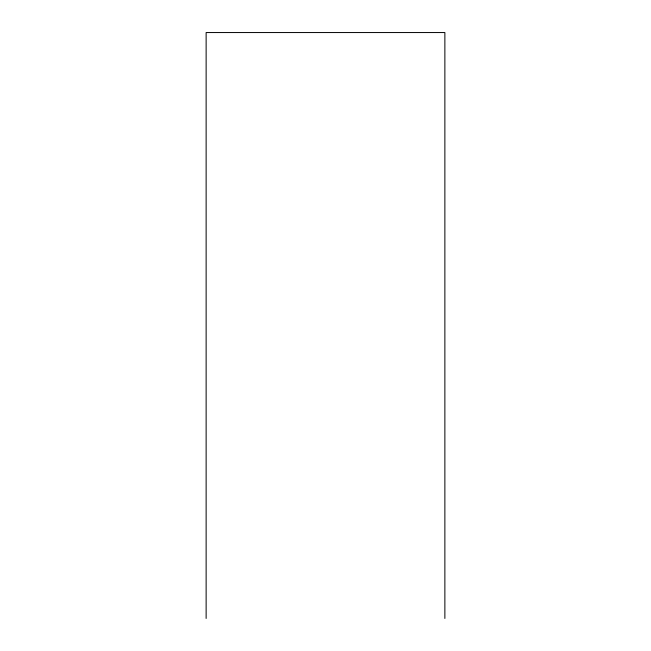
<?xml version="1.0" encoding="UTF-8"?>
<svg xmlns="http://www.w3.org/2000/svg" width="651" height="651" viewBox="0 0 651 651"><rect width="100%" height="100%" fill="white"/><g stroke="black" fill="none" stroke-linecap="round" stroke-linejoin="round"><path stroke-width="0.98" d="M444.869 618.45L444.869 32.55L206.131 32.55L206.131 618.45"/></g></svg>
